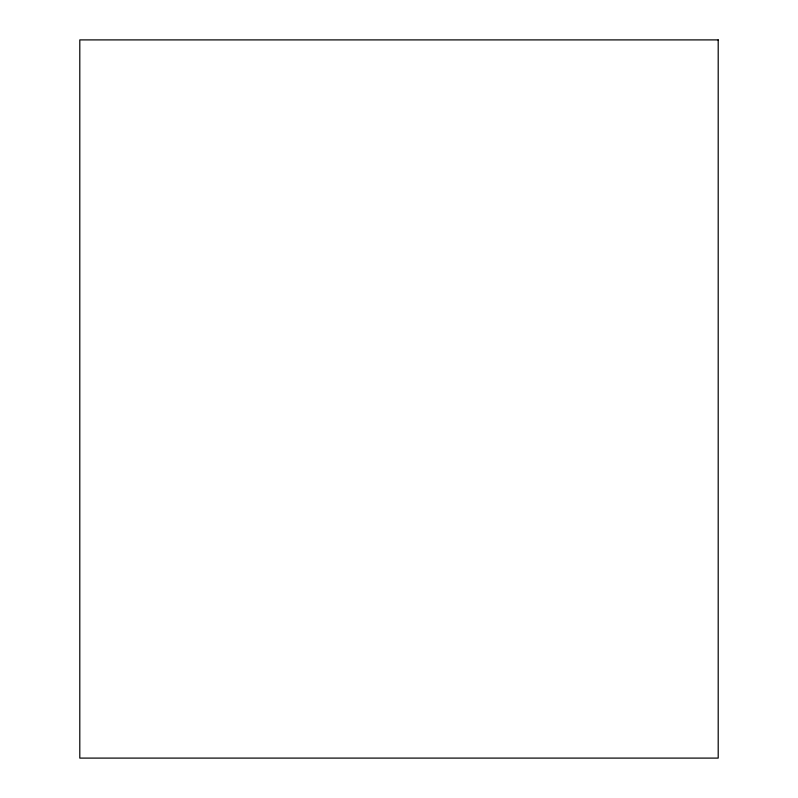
<?xml version="1.0" encoding="UTF-8"?>
<svg xmlns="http://www.w3.org/2000/svg" width="798" height="798" viewBox="0 0 798 798"><rect width="100%" height="100%" fill="white"/><g stroke="black" fill="none" stroke-linecap="round" stroke-linejoin="round"><path stroke-width="1.2" d="M718.2 39.9L79.8 39.9L79.8 758.1L718.2 758.1L718.2 39.9"/></g></svg>
